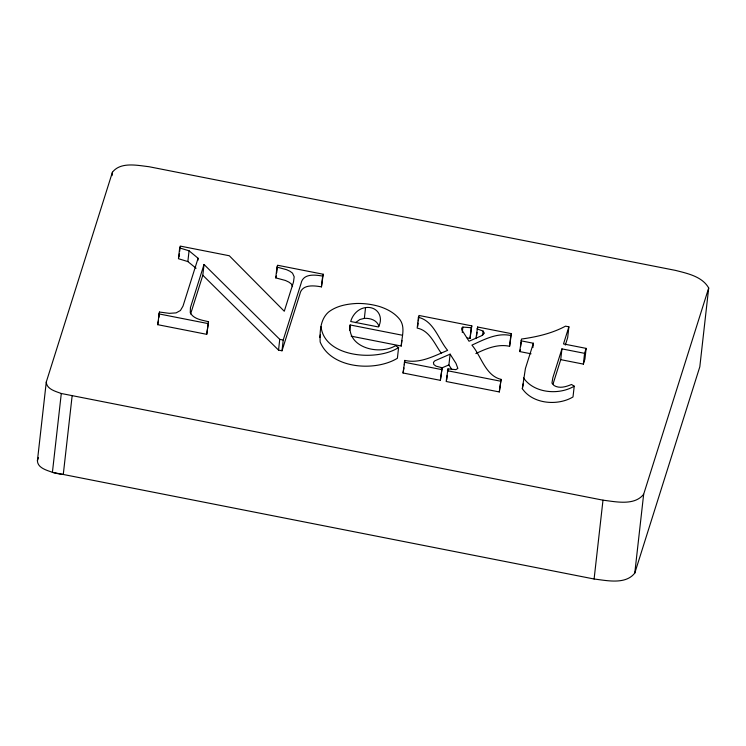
<?xml version="1.0" encoding="UTF-8"?>
<svg xmlns="http://www.w3.org/2000/svg" width="746" height="746" viewBox="0 0 746 746"><rect width="100%" height="100%" fill="white"/><g stroke="black" fill="none" stroke-linecap="round" stroke-linejoin="round"><path stroke-width="1.12" d="M46.28 382.008C46.532 389.188 55.754 391.408 61.293 393.496L52.416 472.33L594.105 579.008C607.039 580.556 625.568 584.845 634.781 573.096L699.813 366.808L708.7 287.984C702.173 276.43 687.336 273.428 675.447 270.388L148.883 166.694C137.264 165.379 120.647 161.621 112.432 172.214L46.28 382.008L37.403 460.841C37.72 468.236 47.324 470.39 53.022 472.526A40.657 26.38 6.4 0 0 63.279 474.475L72.157 395.641M402.458 335.252L350.144 324.958C347.17 347.767 379.266 355.497 395.473 345.724L398.597 347.505L397.385 358.285C375.173 371.806 331.215 368.972 320.155 341.985C319.801 331.681 320.155 319.512 328.473 312.126C336.371 305.944 346.582 304.042 356.355 303.482A49.031 31.826 6.4 0 1 380.022 306.69C387.706 309.254 395.194 313.311 400.117 319.913C405.498 327.802 401.618 337.397 401.245 346.032L351.207 336.176M112.04 175.636L112.432 172.214M204.031 264.476L190.444 307.576L190.267 312.742C193.643 319.195 202.119 320.118 208.516 321.703L206.726 334.329L157.667 324.669L159.467 312.042L169.342 313.348L176.103 312.882L180.42 310.504L183.003 306.112L198.091 258.256L189.064 250.805L179.674 247.942L180.262 246.096L229.311 255.757L284.282 311.241L293.476 282.091L294.194 276.803L292.507 273.139L290.045 271.311L286.632 269.698L276.971 267.105L277.549 265.25L323.242 274.248L321.442 286.874C313.777 285.485 301.748 284.058 299.808 294.353L282.007 350.797L278.538 350.116L202.819 275.246L204.031 264.476L279.75 339.346L283.219 340.027L301.02 283.573C302.96 273.288 314.989 274.705 322.654 276.104L323.242 274.248M158.497 320.659L157.667 324.669M158.861 317.432L159.467 312.042M179.674 247.942L178.462 258.713L187.852 261.576L196.077 268.243M179.049 256.866L179.413 253.631M179.655 251.477L180.14 247.168M187.852 261.576L189.064 250.805M197.849 260.419L198.091 258.256M206.726 334.329L208.516 321.703M292.553 286.66L291.294 283.909L288.823 282.081L285.42 280.468L275.75 277.876L276.971 267.105M276.701 272.794L277.186 268.485M278.538 350.116L279.75 339.346M282.007 350.797L283.219 340.027M321.442 286.874L322.654 276.104M349.538 330.338L350.144 324.958M355.478 322.645L359.889 319.512L364.346 318.355L365.559 307.585C377.075 305.935 384.087 316.733 378.427 326.962L350.695 321.507C352.634 314.56 358.229 308.592 365.559 307.585M475.957 338.563L477.627 327.009L511.383 333.658L510.805 335.514C496.995 332.502 484.061 339.626 471.92 345.109C481.291 356.001 485.301 375.648 501.088 379.378L499.307 391.948L446.173 381.486L447.954 368.906L455.909 369.624L457.858 368.421L455.983 363.377L450.118 354.145L434.797 360.85L433.445 362.388L433.799 364.505L436.093 366.174L442.145 367.769L440.364 380.339L403.036 372.991L404.817 360.411C419.923 363.917 434.116 355.926 447.628 350.368C438.462 339.477 433.967 321.06 418.403 317.311L418.991 315.465L471.817 325.871L470.017 338.488L467.248 338.003M403.968 367.955L403.036 372.991M404.332 364.729L404.817 360.411M418.403 317.311L417.191 328.091C429.808 330.646 434.648 344.251 441.483 353.501M417.779 326.235L418.142 323.009M418.385 320.855L418.87 316.546M440.364 380.339L442.145 367.769M446.742 379.686L447.227 375.378M447.591 372.142L447.954 368.906M451.834 369.531L448.905 364.925L450.118 354.145M462.268 332.464L462.874 327.084L471.23 327.718L471.817 325.871M470.017 338.488L471.23 327.718M476.657 335.635L477.02 332.399M477.384 329.163L477.627 327.009M482.625 335.402L483.11 331.093L477.048 328.865M499.307 391.948L501.088 379.378M475.855 353.585C486.308 348.559 497.768 343.738 509.593 346.284L510.805 335.514M511.383 333.658L509.593 346.284M531.04 353.8L519.729 351.571L521.491 339.048C536.682 336.922 551.909 333.471 565.524 326.161L568.89 326.823L567.678 337.593L565.319 345.081M520.643 346.592L521.128 342.283M568.89 326.823L563.5 343.925L586.142 348.382L584.575 353.334L561.934 348.876L552.842 377.718L551.956 383.099L554.064 385.533C559.547 388.843 566.093 386.773 571.511 384.479L574.224 386.186L573.003 396.956C557.728 406.141 532.691 404.062 522.331 388.675L525.417 368.496L533.381 343.253L520.941 340.801M532.896 347.561L533.381 343.253M553.028 384.059L560.722 359.647L561.934 348.876M560.722 359.647L583.363 364.104L584.575 353.334M586.142 348.382L584.92 359.152L583.363 364.104M594.105 579.008L602.992 500.174L61.293 393.496M634.781 573.096L643.658 494.262L708.7 287.984M401.245 346.032L401.917 340.456M319.829 337.462L320.37 334.656M522.331 388.675L523.375 383.453M37.403 460.841L38.447 457.512M190.622 313.926L202.819 275.246M275.75 277.876L276.337 276.029M519.729 351.571L520.279 349.827M643.658 494.262C634.445 506.012 615.926 501.732 602.992 500.174M462.874 327.084L461.699 328.072L461.718 329.723L469.029 341.248L481.347 335.84L484.34 333.22L483.11 331.093M574.224 386.186C558.94 395.361 533.912 393.291 523.543 377.905M398.597 347.505C377.653 361.474 324.557 357.875 321.041 326.692M441.231 368.179L448.905 364.925M364.346 318.355C370.156 318.02 377.131 320.118 378.912 326.338M158.889 313.898L207.938 323.559M404.248 362.211L441.576 369.568M447.386 370.706L500.519 381.178"/></g></svg>
